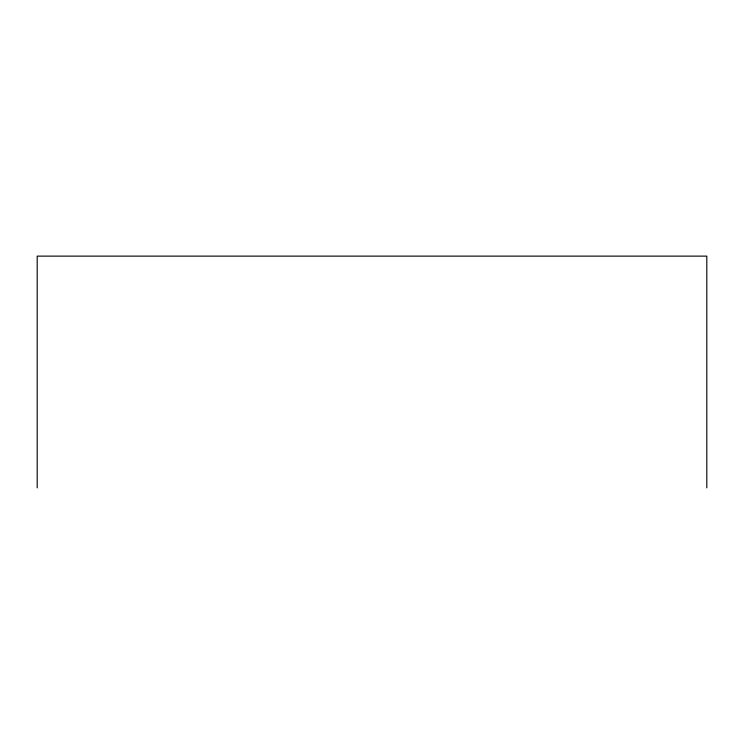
<?xml version="1.0" encoding="UTF-8"?>
<svg xmlns="http://www.w3.org/2000/svg" width="744" height="744" viewBox="0 0 744 744"><rect width="100%" height="100%" fill="white"/><g stroke="black" fill="none" stroke-linecap="round" stroke-linejoin="round"><path stroke-width="1.12" d="M706.8 487.878L706.8 256.122L37.2 256.122L37.2 487.878"/></g></svg>
